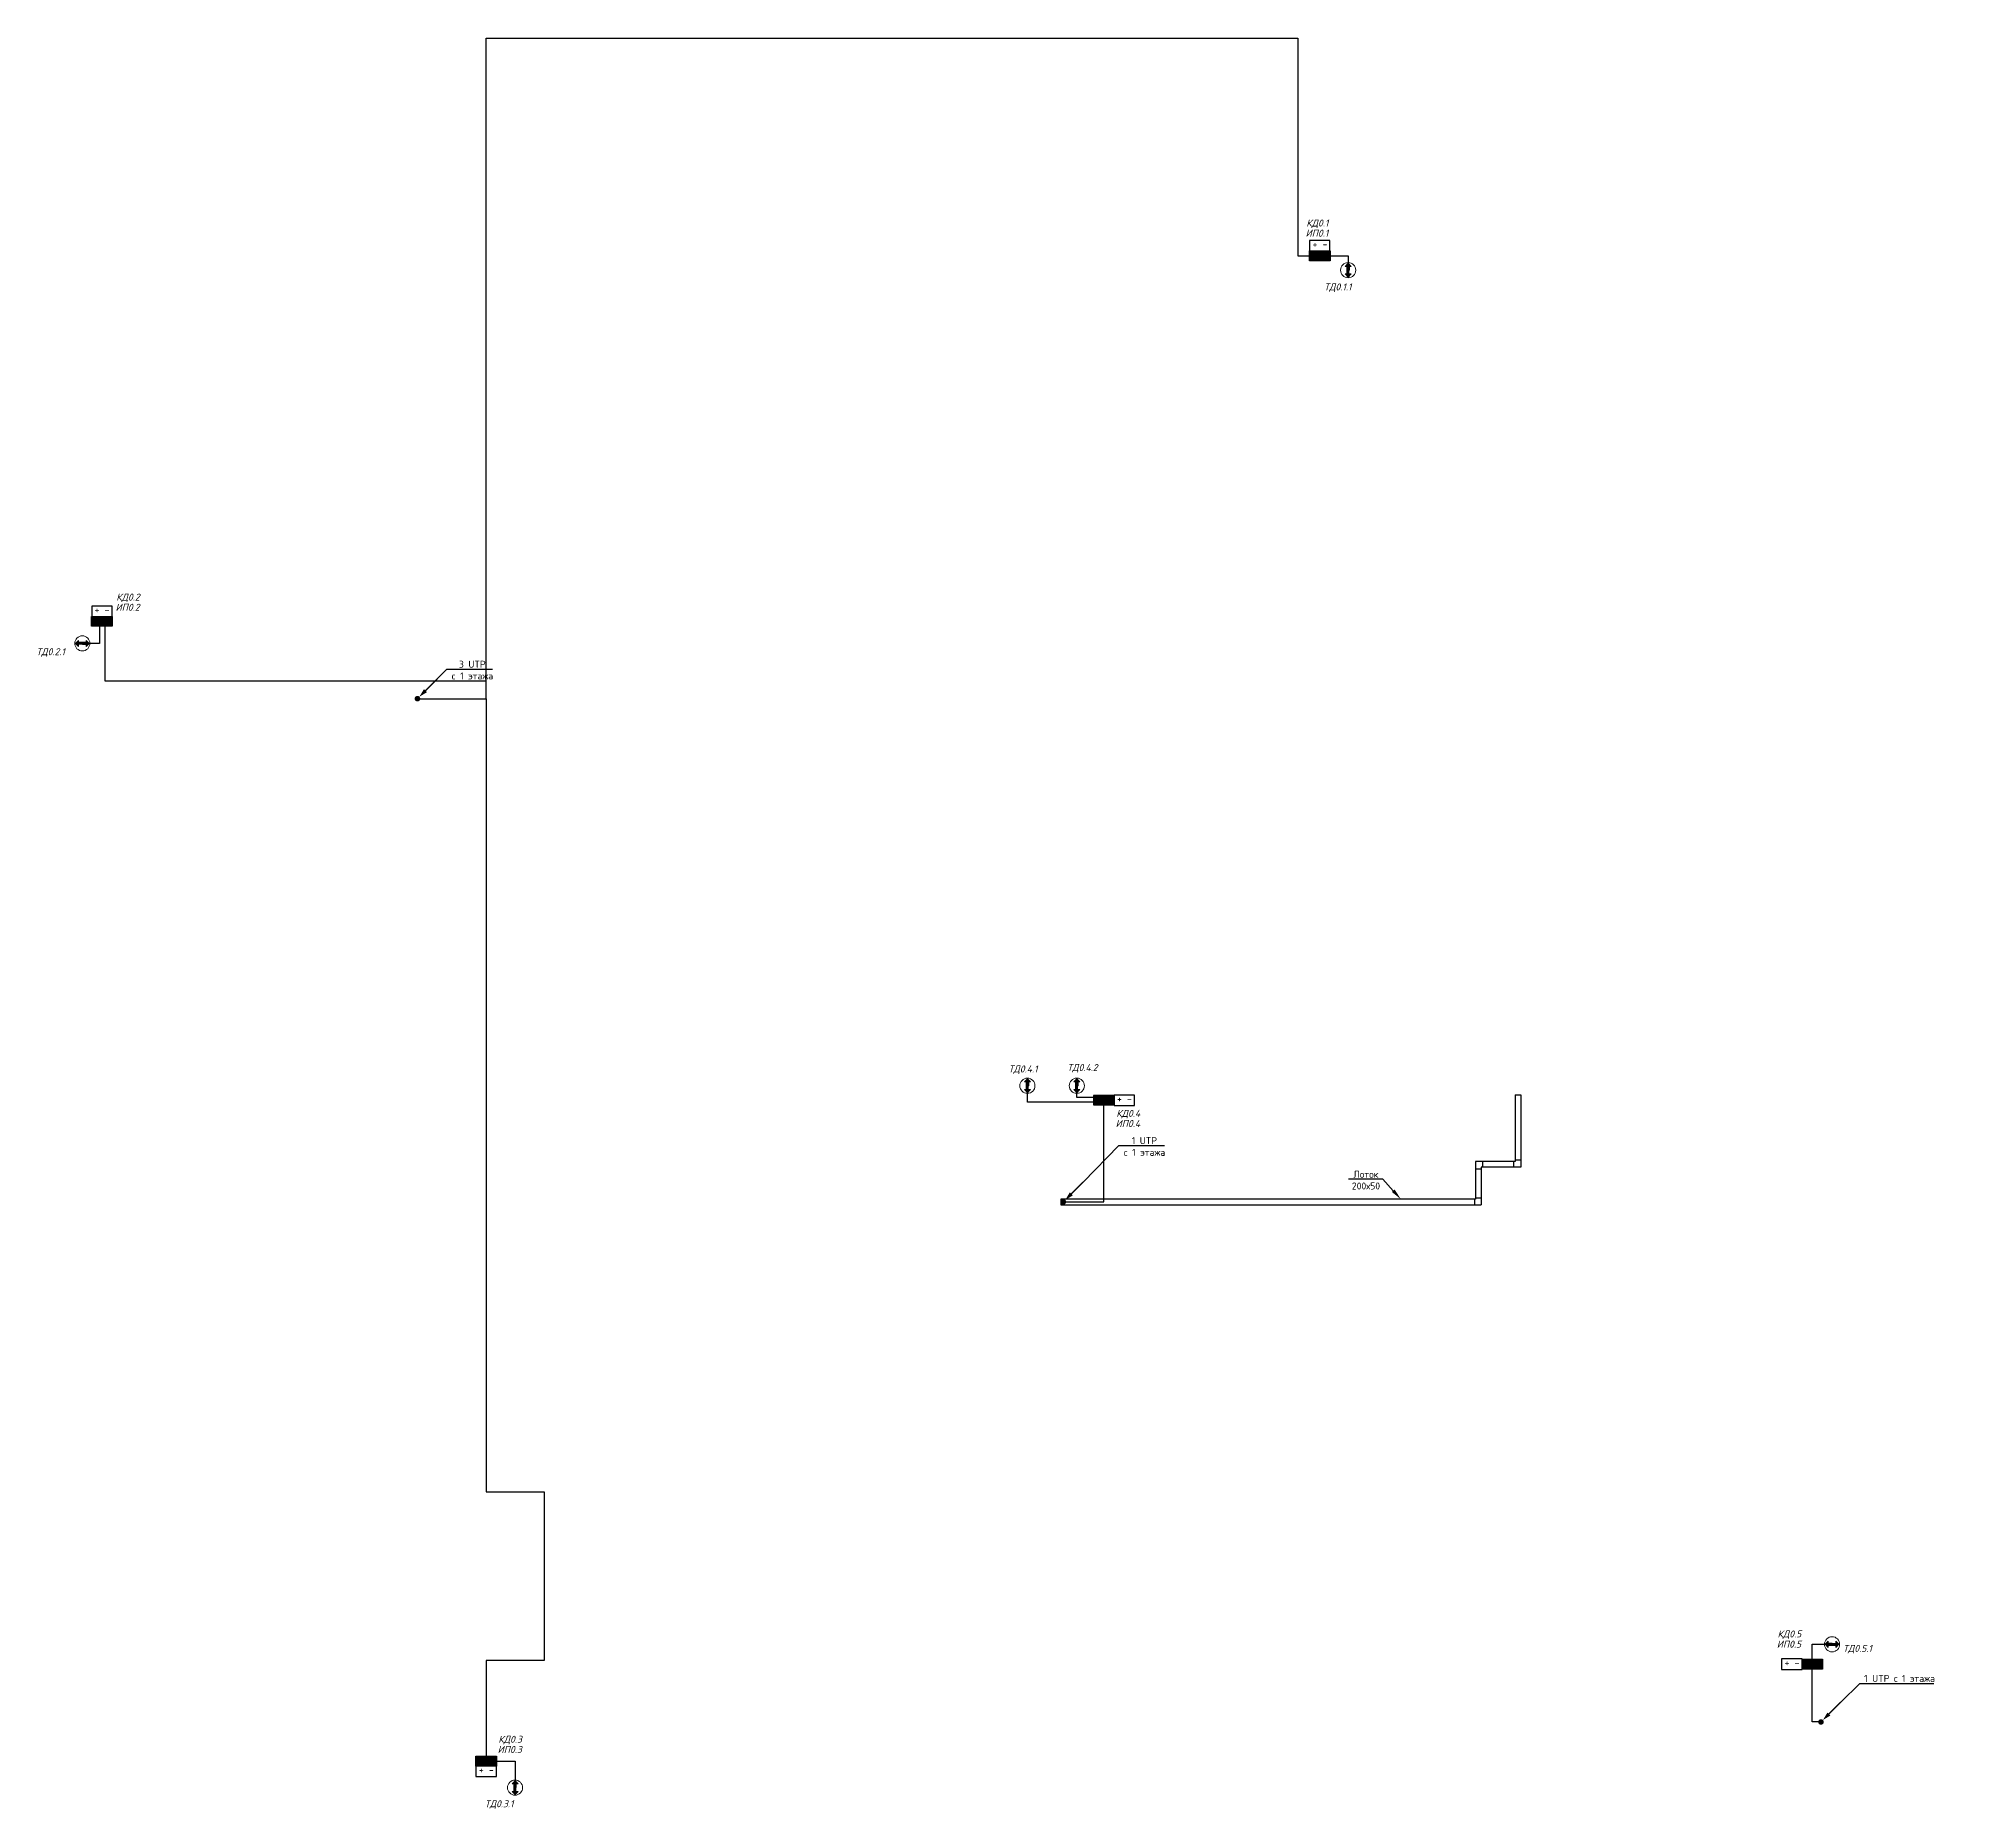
# Model space of a CAD drawing. Header units: millimetres. Extents: x -227263 to 66247, y -328592 to 378394.
# Drawn here: x -2000 to 66247, y -114471 to -51409 of the extents above; entities that cross this region are included whole.
import ezdxf
from ezdxf import colors
from ezdxf.entities.mleader import LeaderData, LeaderLine
from ezdxf.math import Vec2, Vec3

# ---------------------------------------------------------------- set-up
doc = ezdxf.new("R2010")
doc.units = ezdxf.units.MM
doc.header["$LTSCALE"] = 0.5
doc.layers.get('0').update_dxf_attribs({"lineweight": 18})
doc.layers.add('1', color=7, linetype='Continuous')
doc.layers.add('Датчики охр.', color=5, linetype='Continuous')
for name, color, linetype, lineweight in [('_0', 7, 'Continuous', 18), ('_СКУД', 1, 'Continuous', 30), ('АПС извещ', 1, 'Continuous', 30), ('СС_СКК_Лоток', 170, 'Continuous', 25), ('СС_СКУД_кабель', 7, 'Continuous', 30), ('СС_СКУД_оборудование', 7, 'Continuous', 25), ('СС_СКУД_текст', 7, 'Continuous', 25)]:
    doc.layers.add(name, color=color, linetype=linetype, lineweight=lineweight)
doc.styles.add('DEN', font='', dxfattribs={"height": 300})
doc.styles.add('ICOCPEUR', font='')
doc.styles.add('ISOCPEUR', font='isocpeui.ttf', dxfattribs={"height": 2.5})
doc.styles.get('DEN').set_extended_font_data('ISOCPEUR')
doc.styles.get('ICOCPEUR').set_extended_font_data('ISOCPEUR')

# ---------------------------------------------------------------- blocks, each defined once
blk = doc.blocks.new('A$C40bc01a5')
at = {"layer": '_0', "true_color": 0xffffff, "transparency": 33554610}
h = blk.add_hatch(color=7, dxfattribs=at)
h.dxf.hatch_style = 1
h.paths.add_polyline_path([(602, 309), (-598, 309), (-598, -300), (602, -300)])
at = {"layer": 'АПС извещ', "color": 82, "lineweight": 30, "ltscale": 100}
blk.add_lwpolyline([(602, 309), (-598, 309), (-598, -300), (602, -300)], close=True, dxfattribs=at)
at = {"layer": 'Датчики охр.', "color": 82, "lineweight": 30}
for p, q in [((-494, 225), (494, -225)), ((494, 225), (-494, -225))]:
    blk.add_line(p, q, dxfattribs=at)
blk.add_lwpolyline([(-494, 225), (494, 225), (494, -225), (-494, -225)], close=True, dxfattribs=at)
blk = doc.blocks.new('*U279')
blk.add_hatch(color=256).paths.add_polyline_path([(-0.71, -0.71, 1), (0.71, 0.71, 1)])
at = {"const_width": 0.5}
blk.add_lwpolyline([(2.83, 2.83), (7.07, 7.07)], dxfattribs=at)
blk.add_lwpolyline([(0.71, 0.71, 0, 1.5, 0), (2.83, 2.83, 2, 2, 0)], format="xyseb")
blk = doc.blocks.new('_None')
blk = doc.blocks.new('глб87')
at = {"layer": 'АПС извещ', "color": 1, "ltscale": 100}
blk.add_lwpolyline([(188096, -212870), (187290, -212870), (187290, -213279), (188096, -213279)], close=True, dxfattribs=at)
at = {"layer": '1', "color": 7, "style": 'DEN'}
blk.add_text('+ -', height=300, dxfattribs=at).set_placement((187401, -213161))
blk = doc.blocks.new('A$C2DBE3CD9')
at = {"layer": '_0', "true_color": 0xffffff}
h = blk.add_hatch(color=7, dxfattribs=at)
h.dxf.hatch_style = 1
h.paths.add_polyline_path([(0, 542), (355, 542), (355, 0), (0, 0)])
at = {"layer": '_СКУД', "color": 5, "lineweight": 30, "ltscale": 200}
for points in [[(0, 542), (355, 542), (355, 0), (0, 0)], [(45, 496), (310, 496), (310, 45), (45, 45)]]:
    blk.add_lwpolyline(points, close=True, dxfattribs=at)
for points in [[(45, 496), (310, 45)], [(45, 45), (310, 496)]]:
    blk.add_lwpolyline(points, dxfattribs=at)
blk = doc.blocks.new('A$Ca14e5f01')
at = {"lineweight": 20}
h = blk.add_hatch(color=0, dxfattribs=at)
h.dxf.hatch_style = 1
h.paths.add_polyline_path([(315, 405), (378, 405), (270, 514), (162, 405), (225, 405), (225, 270), (315, 270)])
h = blk.add_hatch(color=0, dxfattribs=at)
h.dxf.hatch_style = 1
h.paths.add_polyline_path([(315, 134), (315, 270), (225, 270), (225, 134), (162, 134), (270, 25), (378, 134)])
at = {"color": 0, "lineweight": 20}
for p, q in [((162, 405), (270, 514)), ((225, 405), (162, 405)), ((225, 134), (162, 134)), ((162, 134), (270, 25)), ((225, 270), (225, 134)), ((315, 270), (225, 270)), ((315, 270), (225, 270)), ((378, 405), (270, 514)), ((378, 134), (270, 25)), ((315, 270), (315, 405)), ((315, 405), (378, 405)), ((315, 270), (315, 134)), ((315, 134), (378, 134))]:
    blk.add_line(p, q, dxfattribs=at)
blk.add_circle((270, 270), 270, dxfattribs=at)

msp = doc.modelspace()

# ---------------------------------------------------------------- linework, layer by layer
at = {"layer": 'СС_СКК_Лоток'}
for p, q in [((50620.6, -89038), (50620.6, -91416)), ((50620.6, -89038), (50820.6, -89038)), ((50820.6, -89038), (50820.6, -91616)), ((50620.6, -91416), (49207.2, -91416)), ((49207.2, -91416), (49207.2, -92756.3)), ((49467.3, -91616), (49467.3, -91416)), ((50560.9, -91416), (50560.9, -91616)), ((50620.6, -91355.7), (50820.6, -91355.7)), ((49407.2, -91688.9), (49207.2, -91688.9)), ((49407.2, -91616), (49407.2, -92956.3)), ((50820.6, -91616), (49407.2, -91616)), ((49207.2, -92756.3), (34436.7, -92756.3)), ((34436.7, -92756.3), (34436.7, -92956.3)), ((49169.1, -92756.3), (49169.1, -92956.3)), ((49207.2, -92715.5), (49407.2, -92715.5)), ((34436.7, -92956.3), (49407.2, -92956.3))]:
    msp.add_line(p, q, dxfattribs=at)
at = {"layer": 'СС_СКУД_кабель', "color": 6}
for points in [[(11509.8, -74931.9), (13957, -74931.9), (13957, -51409.4), (42883.8, -51409.4), (42883.8, -59157.9), (43660.2, -59157.9)], [(11509.8, -74931.9), (13957, -74931.9), (13957, -74310.7), (376.9, -74310.7), (376.9, -72177.5)], [(11509.8, -74931.9), (13957, -74931.9), (13957, -103179), (16026.9, -103179), (16026.9, -109187.4), (13957, -109187.4), (13957, -112778.3)], [(34573.7, -92856.3), (35961.8, -92856.3), (35962.9, -89404.6)], [(61518.2, -111382.4), (61209.9, -111382.4), (61209.9, -109323)]]:
    msp.add_lwpolyline(points, dxfattribs=at)
at = {"layer": 'СС_СКУД_кабель', "color": 84}
for points in [[(43651.2, -59157.9), (44671.6, -59157.9), (44671.6, -59398.9)], [(178.5, -72166.6), (178.5, -72962.1), (-160.4, -72962.1)], [(35596.6, -89307.3), (33242.8, -89307.3), (33242.8, -88988.6)], [(35596.6, -89139.6), (35003.6, -89139.6), (35003.6, -88988.6)], [(61209.9, -109145.2), (61209.9, -108616.2), (61643.2, -108616.2)], [(13932.7, -112778.3), (14986.9, -112778.3), (14986.9, -113451.5)]]:
    msp.add_lwpolyline(points, dxfattribs=at)

# ---------------------------------------------------------------- block references
at = {"layer": 'СС_СКК_Лоток', "color": 7, "xscale": 100, "yscale": 100, "zscale": 100}
for p in [(11509.8, -74931.9), (34523.1, -92856.3), (61518.2, -111382.4)]:
    msp.add_blockref('*U279', p, dxfattribs=at)
at = {"layer": 'СС_СКУД_кабель', "color": 6, "xscale": 0.6105000000000002, "yscale": 0.55, "zscale": 0.55}
msp.add_blockref('A$C40bc01a5', (35961.8, -89239.8), dxfattribs=at)
at = {"layer": 'СС_СКУД_оборудование', "xscale": 0.9025304142727476, "yscale": 0.9025304142727476, "zscale": 0.9025304142727476}
for p in [(-125738.5, 133510.3), (-169133.2, 120490.7), (-132705.6, 103068.6), (-108918.3, 82982.9), (-155441.8, 79165.2)]:
    msp.add_blockref('глб87', p, dxfattribs=at)
at = {"layer": 'СС_СКУД_оборудование', "linetype": 'ByBlock', "lineweight": 30, "yscale": 1.35, "zscale": 1.3, "rotation": 270}
for p in [(43294.6, -58980.2), (-100, -71999.8), (60844.3, -109145.3), (13591.4, -112600.6)]:
    msp.add_blockref('A$C2DBE3CD9', p, dxfattribs=at)
at = {"layer": 'СС_СКУД_оборудование', "color": 6}
for p, rotation in [((44941.3, -59398.9), 180), ((-160.4, -73231.8), 90), ((33512.5, -88449.2), 180), ((35273.3, -88449.2), 180), ((61643.2, -108346.5), 270), ((15256.6, -113451.5), 180)]:
    msp.add_blockref('A$Ca14e5f01', p, dxfattribs=dict(at, rotation=rotation))

# ---------------------------------------------------------------- texts
at = {"layer": 'СС_СКУД_текст', "color": 7, "lineweight": 20, "style": 'ISOCPEUR'}
for s, p in [('КД0.1', (43180.9, -58113.4)), ('ИП0.1', (43155.3, -58475)), ('ИП0.2', (753.3, -71801.2)), ('КД0.2', (778.9, -71439.6)), ('ИП0.4', (36386, -90189.8)), ('КД0.4', (36411.6, -89828.2)), ('ИП0.5', (59944.6, -108734.6)), ('КД0.5', (59970.3, -108373.1)), ('КД0.3', (14392.8, -112125.5)), ('ИП0.3', (14367.2, -112487))]:
    msp.add_text(s, height=250, dxfattribs=at).set_placement(p)
at = {"layer": 'СС_СКУД_текст', "style": 'ISOCPEUR'}
for s, p in [('ТД0.1.1', (43816.4, -60391.4)), ('ТД0.2.1', (-2068.5, -73384.4)), ('ТД0.4.1', (32569.9, -88247.6)), ('ТД0.4.2', (34663.4, -88197.1)), ('ТД0.5.1', (62304.2, -108887)), ('ТД0.3.1', (13910.1, -114419.9))]:
    msp.add_text(s, height=250, dxfattribs=at).set_placement(p)

# ---------------------------------------------------------------- leaders
at = {"layer": 'СС_СКК_Лоток', "color": 7, "lineweight": 0}
ml = msp.add_multileader_mtext('Standard', dxfattribs=at)
ml.set_content('3 UTP \\Pc 1 этажа', color=7, style='ICOCPEUR')
ml.set_leader_properties()
ml.set_arrow_properties(name='NONE')
ml.build(insert=Vec2(0, 0))
ml.multileader.update_dxf_attribs({"text_left_attachment_type": 6, "text_right_attachment_type": 6, "dogleg_length": 100, "arrow_head_size": 400})
ctx = ml.context
ctx.base_point, ctx.char_height, ctx.arrow_head_size, ctx.landing_gap_size, ctx.plane_origin = Vec3(12659.2, -73880.9), 250, 400, 0, Vec3(22043.5, -74234.5)
ctx.left_attachment, ctx.right_attachment, ctx.text_align_type = 6, 6, 1
notes = []
notes.append((ctx, [(1, (1, 1, 0), (12559.2, -73880.9), (1, 0), 100, [(0, [(12216.9, -74224.8)], 0, [])])]))
ctx.mtext.insert, ctx.mtext.width, ctx.mtext.alignment, ctx.mtext.flow_direction = Vec3(13465.1, -73580.9), 2467.274, 2, 5
ml = msp.add_multileader_mtext('Standard', dxfattribs=at)
ml.set_content('1 UTP \\Pc 1 этажа', color=7, style='ICOCPEUR')
ml.set_leader_properties()
ml.set_arrow_properties(name='NONE')
ml.build(insert=Vec2(0, 0))
ml.multileader.update_dxf_attribs({"text_left_attachment_type": 6, "text_right_attachment_type": 6, "dogleg_length": 100, "arrow_head_size": 400})
ctx = ml.context
ctx.base_point, ctx.char_height, ctx.arrow_head_size, ctx.landing_gap_size, ctx.plane_origin = Vec3(36605.4, -90849.8), 250, 400, 0, Vec3(45056.8, -92158.8)
ctx.left_attachment, ctx.right_attachment, ctx.text_align_type = 6, 6, 1
notes.append((ctx, [(1, (1, 1, 0), (36505.4, -90849.8), (1, 0), 100, [(0, [(35230.2, -92149.2)], 0, [])])]))
ctx.mtext.insert, ctx.mtext.width, ctx.mtext.alignment, ctx.mtext.flow_direction = Vec3(37411.2, -90549.8), 2467.274, 2, 5
ml = msp.add_multileader_mtext('Standard', dxfattribs=at)
ml.set_content('Лоток\\P200х50', color=7, style='ICOCPEUR')
ml.set_leader_properties()
ml.build(insert=Vec2(0, 0))
ml.multileader.update_dxf_attribs({"text_left_attachment_type": 6, "text_right_attachment_type": 6, "dogleg_length": 100, "arrow_head_size": 400})
ctx = ml.context
ctx.base_point, ctx.char_height, ctx.arrow_head_size, ctx.landing_gap_size, ctx.plane_origin = Vec3(44805.9, -92048.8), 250, 400, 0, Vec3(50368, -94011)
ctx.left_attachment, ctx.right_attachment, ctx.text_align_type = 6, 6, 1
notes.append((ctx, [(0, (1, 1, 0), (45905.9, -92048.8), (-1, 0), 100, [(0, [(46546.7, -92756.3)], 0, [])])]))
ctx.mtext.insert, ctx.mtext.width, ctx.mtext.alignment, ctx.mtext.flow_direction = Vec3(45305.9, -91748.8), 2467.274, 2, 5
ml = msp.add_multileader_mtext('Standard', dxfattribs=at)
ml.set_content('1 UTP с 1 этажа', color=7, style='ICOCPEUR')
ml.set_leader_properties()
ml.set_arrow_properties(name='NONE')
ml.build(insert=Vec2(0, 0))
ml.multileader.update_dxf_attribs({"text_left_attachment_type": 6, "text_right_attachment_type": 6, "dogleg_length": 100, "arrow_head_size": 400})
ctx = ml.context
ctx.base_point, ctx.char_height, ctx.arrow_head_size, ctx.landing_gap_size, ctx.plane_origin = Vec3(63000.5, -110006.4), 250, 400, 0, Vec3(65203.3, -113000.9)
ctx.left_attachment, ctx.right_attachment, ctx.text_align_type = 6, 6, 1
notes.append((ctx, [(1, (1, 1, 0), (62900.5, -110006.4), (1, 0), 100, [(0, [(62225.3, -110675.3)], 0, [])])]))
ctx.mtext.insert, ctx.mtext.width, ctx.mtext.defined_height, ctx.mtext.alignment, ctx.mtext.flow_direction = Vec3(64317.9, -109706.4), 3857.534, 2037.1, 2, 5
for ctx, leaders in notes:
    for number, flags, end, landing, length, lines in leaders:
        leader = LeaderData()
        leader.index, (leader.has_last_leader_line, leader.has_dogleg_vector, leader.attachment_direction) = number, flags
        leader.last_leader_point, leader.dogleg_vector, leader.dogleg_length = Vec3(end), Vec3(landing), length
        for number, points, colour, breaks in lines:
            line = LeaderLine()
            line.index, line.vertices, line.color, line.breaks = number, Vec3.list(points), colors.encode_raw_color(colour), breaks
            leader.lines.append(line)
        ctx.leaders.append(leader)

doc.saveas('drawing.dxf')
